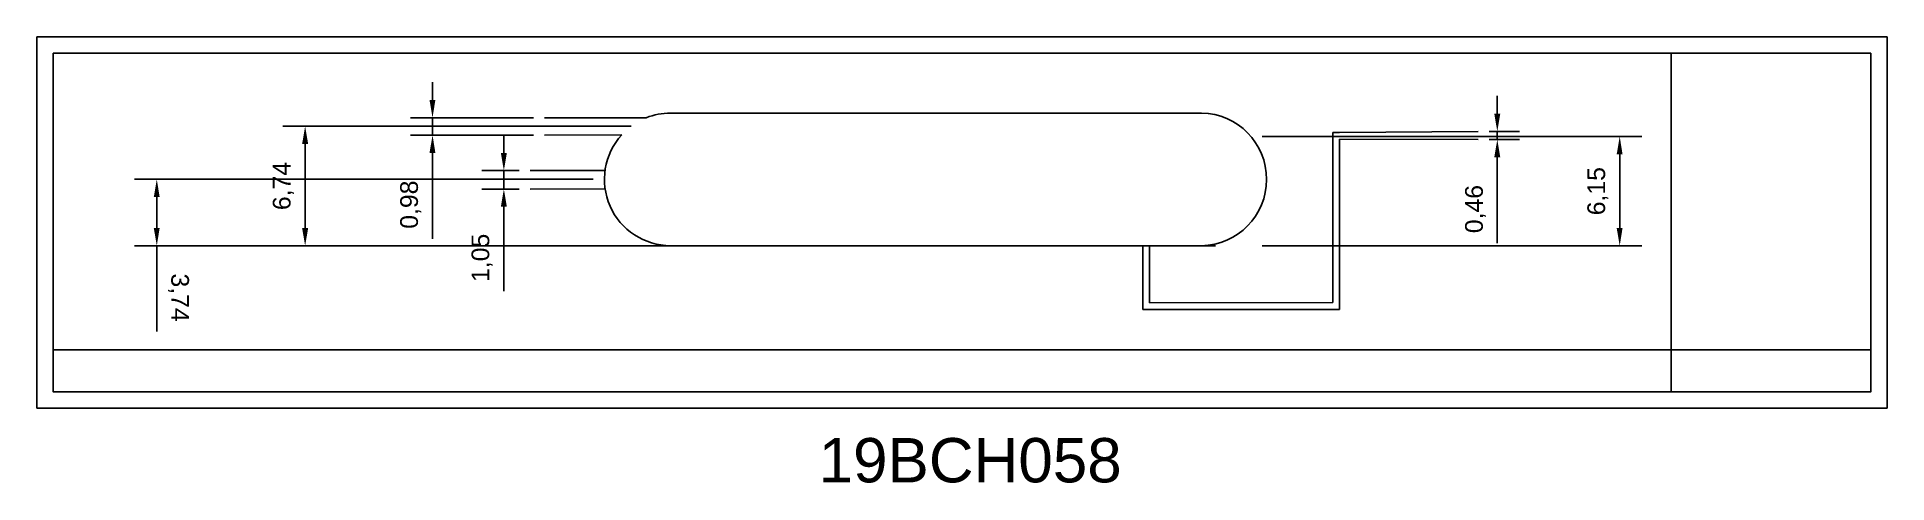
# Model space of a CAD drawing. Header units: kilometres. Extents: x 2163 to 2267, y 1229 to 1255.
import ezdxf

# ---------------------------------------------------------------- set-up
doc = ezdxf.new("R2010")
doc.units = ezdxf.units.KM
doc.styles.get("Standard").update_dxf_attribs({"font": 'arial.ttf'})
doc.dimstyles.new('ISO-25', dxfattribs={"dimtxt": 2.5, "dimasz": 2.5, "dimexe": 1.25, "dimexo": 0.625, "dimtad": 1, "dimtxsty": 'Standard', "dimcen": 2.5, "dimadec": 0, "dimazin": 0, "dimtfac": 1, "dimtmove": 0, "dimatfit": 3, "dimfxl": 1, "dimarcsym": 0})

# ---------------------------------------------------------------- blocks, each defined once
blk = doc.blocks.new('*D2')
at = {"color": 0, "lineweight": -2, "transparency": 16777216}
for p, q in [((2189.04, 1247.98), (2189.04, 1248.98)), ((2189.9, 1246.98), (2187.79, 1246.98)), ((2189.04, 1246.98), (2189.04, 1245.94)), ((2189.9, 1245.94), (2187.79, 1245.94)), ((2189.04, 1244.94), (2189.04, 1240.18))]:
    blk.add_line(p, q, dxfattribs=at)
at = {"color": 0, "transparency": 16777216}
for points in [[(2188.87, 1247.98), (2189.21, 1247.98), (2189.04, 1246.98)], [(2188.87, 1244.94), (2189.21, 1244.94), (2189.04, 1245.94)]]:
    blk.add_solid(points, dxfattribs=at)
at = {"layer": 'Defpoints', "color": 0, "transparency": 16777216}
for p in [(2190.53, 1246.98), (2189.04, 1245.94), (2190.53, 1245.94)]:
    blk.add_point(p, dxfattribs=at)
at = {"color": 0, "transparency": 16777216, "insert": (2187.81, 1242.06), "char_height": 1, "attachment_point": 5, "rotation": 90}
blk.add_mtext('1,05', dxfattribs=at)
blk = doc.blocks.new('*D3')
at = {"color": 0, "lineweight": -2, "transparency": 16777216}
for p, q in [((2185.02, 1250.96), (2185.02, 1251.96)), ((2190.71, 1249.96), (2183.77, 1249.96)), ((2185.02, 1249.96), (2185.02, 1248.98)), ((2190.71, 1248.98), (2183.77, 1248.98)), ((2185.02, 1247.98), (2185.02, 1243.13))]:
    blk.add_line(p, q, dxfattribs=at)
at = {"color": 0, "transparency": 16777216}
for points in [[(2184.85, 1250.96), (2185.18, 1250.96), (2185.02, 1249.96)], [(2184.85, 1247.98), (2185.18, 1247.98), (2185.02, 1248.98)]]:
    blk.add_solid(points, dxfattribs=at)
at = {"layer": 'Defpoints', "color": 0, "transparency": 16777216}
for p in [(2191.33, 1249.96), (2185.02, 1248.98), (2191.33, 1248.98)]:
    blk.add_point(p, dxfattribs=at)
at = {"color": 0, "transparency": 16777216, "insert": (2183.79, 1245.06), "char_height": 1, "attachment_point": 5, "rotation": 90}
blk.add_mtext('0,98', dxfattribs=at)
blk = doc.blocks.new('*D4')
at = {"color": 0, "lineweight": -2, "transparency": 16777216}
for p, q in [((2245.03, 1250.19), (2245.03, 1251.19)), ((2244.58, 1249.19), (2246.28, 1249.19)), ((2245.03, 1249.19), (2245.03, 1248.73)), ((2244.58, 1248.73), (2246.28, 1248.73)), ((2245.03, 1247.73), (2245.03, 1242.89))]:
    blk.add_line(p, q, dxfattribs=at)
at = {"color": 0, "transparency": 16777216}
for points in [[(2244.86, 1250.19), (2245.2, 1250.19), (2245.03, 1249.19)], [(2244.86, 1247.73), (2245.2, 1247.73), (2245.03, 1248.73)]]:
    blk.add_solid(points, dxfattribs=at)
at = {"layer": 'Defpoints', "color": 0, "transparency": 16777216}
for p in [(2243.96, 1249.19), (2243.96, 1248.73), (2245.03, 1248.73)]:
    blk.add_point(p, dxfattribs=at)
at = {"color": 0, "transparency": 16777216, "insert": (2243.81, 1244.81), "char_height": 1, "attachment_point": 5, "rotation": 90}
blk.add_mtext('0,46', dxfattribs=at)
blk = doc.blocks.new('*D5')
at = {"color": 0, "lineweight": -2, "transparency": 16777216}
for p, q in [((2195.58, 1249.48), (2176.59, 1249.48)), ((2177.84, 1248.48), (2177.84, 1243.74)), ((2195.58, 1242.74), (2176.59, 1242.74))]:
    blk.add_line(p, q, dxfattribs=at)
at = {"color": 0, "transparency": 16777216}
for points in [[(2177.67, 1248.48), (2178.01, 1248.48), (2177.84, 1249.48)], [(2177.67, 1243.74), (2178.01, 1243.74), (2177.84, 1242.74)]]:
    blk.add_solid(points, dxfattribs=at)
at = {"layer": 'Defpoints', "color": 0, "transparency": 16777216}
for p in [(2196.21, 1249.48), (2177.84, 1242.74), (2196.21, 1242.74)]:
    blk.add_point(p, dxfattribs=at)
at = {"color": 0, "transparency": 16777216, "insert": (2176.61, 1246.11), "char_height": 1, "attachment_point": 5, "rotation": 90}
blk.add_mtext('6,74', dxfattribs=at)
blk = doc.blocks.new('*D6')
at = {"color": 0, "lineweight": -2, "transparency": 16777216}
for p, q in [((2194.08, 1246.49), (2168.23, 1246.49)), ((2169.48, 1245.49), (2169.48, 1243.74)), ((2194.08, 1242.74), (2168.23, 1242.74)), ((2169.48, 1242.74), (2169.48, 1237.9))]:
    blk.add_line(p, q, dxfattribs=at)
at = {"color": 0, "transparency": 16777216}
for points in [[(2169.64, 1245.49), (2169.31, 1245.49), (2169.48, 1246.49)], [(2169.64, 1243.74), (2169.31, 1243.74), (2169.48, 1242.74)]]:
    blk.add_solid(points, dxfattribs=at)
at = {"layer": 'Defpoints', "color": 0, "transparency": 16777216}
for p in [(2194.71, 1246.49), (2169.48, 1242.74), (2194.71, 1242.74)]:
    blk.add_point(p, dxfattribs=at)
at = {"color": 0, "transparency": 16777216, "insert": (2170.7, 1239.82), "char_height": 1, "attachment_point": 5, "rotation": 270.0006}
blk.add_mtext('3,74', dxfattribs=at)
blk = doc.blocks.new('*D7')
at = {"color": 0, "lineweight": -2, "transparency": 16777216}
for p, q in [((2231.77, 1248.9), (2253.18, 1248.9)), ((2251.93, 1247.9), (2251.93, 1243.74)), ((2231.77, 1242.74), (2253.18, 1242.74))]:
    blk.add_line(p, q, dxfattribs=at)
at = {"color": 0, "transparency": 16777216}
for points in [[(2251.76, 1247.9), (2252.09, 1247.9), (2251.93, 1248.9)], [(2251.76, 1243.74), (2252.09, 1243.74), (2251.93, 1242.74)]]:
    blk.add_solid(points, dxfattribs=at)
at = {"layer": 'Defpoints', "color": 0, "transparency": 16777216}
for p in [(2231.15, 1248.9), (2231.15, 1242.74), (2251.93, 1242.74)]:
    blk.add_point(p, dxfattribs=at)
at = {"color": 0, "transparency": 16777216, "insert": (2250.7, 1245.82), "char_height": 1, "attachment_point": 5, "rotation": 90}
blk.add_mtext('6,15', dxfattribs=at)

msp = doc.modelspace()

# ---------------------------------------------------------------- linework, layer by layer
for p, q in [((2254.831, 1253.601), (2254.831, 1234.501)), ((2198.435, 1250.227), (2228.363, 1250.227)), ((2179.251, 1249.478), (2196.21, 1249.482)), ((2196.21, 1249.96), (2191.33, 1249.96)), ((2191.33, 1249.96), (2197.062, 1249.96)), ((2236.136, 1249.128), (2235.76, 1249.128)), ((2235.76, 1239.537), (2235.76, 1249.128)), ((2236.136, 1249.128), (2243.957, 1249.191)), ((2195.681, 1249.002), (2191.33, 1248.98)), ((2236.136, 1248.752), (2243.957, 1248.734)), ((2236.136, 1248.752), (2236.136, 1239.154)), ((2194.708, 1246.982), (2190.527, 1246.982)), ((2194.708, 1245.955), (2190.527, 1245.936)), ((2179.251, 1242.745), (2229.146, 1242.745)), ((2225.049, 1242.745), (2225.049, 1239.154)), ((2225.049, 1242.745), (2225.425, 1242.745)), ((2225.425, 1242.745), (2225.425, 1239.53)), ((2225.049, 1239.154), (2236.136, 1239.154)), ((2225.425, 1239.53), (2235.76, 1239.537)), ((2225.425, 1239.53), (2225.425, 1239.53)), ((2163.641, 1236.877), (2266.081, 1236.877))]:
    msp.add_line(p, q)
for points in [[(2162.727, 1254.515), (2266.995, 1254.515), (2266.995, 1233.588), (2162.727, 1233.588)], [(2163.641, 1253.601), (2266.081, 1253.601), (2266.081, 1234.501), (2163.641, 1234.501)]]:
    msp.add_lwpolyline(points, close=True)
for centre, radius, start, end in [((2198.449, 1246.486), 3.741, 90.20799, 111.75824), ((2228.289, 1246.486), 3.742, 271.13567, 88.86433), ((2198.449, 1246.486), 3.741, 137.72704, 269.79201)]:
    msp.add_arc(centre, radius, start, end)

# ---------------------------------------------------------------- texts
at = {"insert": (2206.779, 1231.899), "char_height": 2.5, "attachment_point": 1}
msp.add_mtext_dynamic_manual_height_columns('19BCH058', width=9.21731, gutter_width=12.5, heights=[0], dxfattribs=at)

# ---------------------------------------------------------------- dimensions: what is measured, and where the dimension line sits
for base, p1, p2, picture, middle in [((2185.017, 1248.98), (2191.33, 1249.96), (2191.33, 1248.98), '*D3', (2183.791, 1245.056)), ((2245.031, 1248.734), (2243.957, 1249.191), (2243.957, 1248.734), '*D4', (2243.805, 1244.81)), ((2177.839, 1242.745), (2196.21, 1249.482), (2196.21, 1242.745), '*D5', (2176.613, 1246.114)), ((2189.039, 1245.936), (2190.527, 1246.982), (2190.527, 1245.936), '*D2', (2187.813, 1242.056)), ((2251.927, 1242.745), (2231.149, 1248.899), (2231.149, 1242.745), '*D7', (2250.701, 1245.822))]:
    dim = msp.add_linear_dim(base=base, p1=p1, p2=p2, angle=90, dimstyle='ISO-25', override={"dimtxt": 1, "dimasz": 1})
    dim.commit()
    dim.dimension.update_dxf_attribs({"geometry": picture, "text_midpoint": middle})
dim = msp.add_aligned_dim(p1=(2194.708, 1246.486), p2=(2194.708, 1242.745), distance=-25.233, dimstyle='ISO-25', override={"dimtxt": 1, "dimasz": 1})
dim.commit()
dim.dimension.update_dxf_attribs({"geometry": '*D6', "text_midpoint": (2170.701, 1239.823)})

doc.saveas('drawing.dxf')
